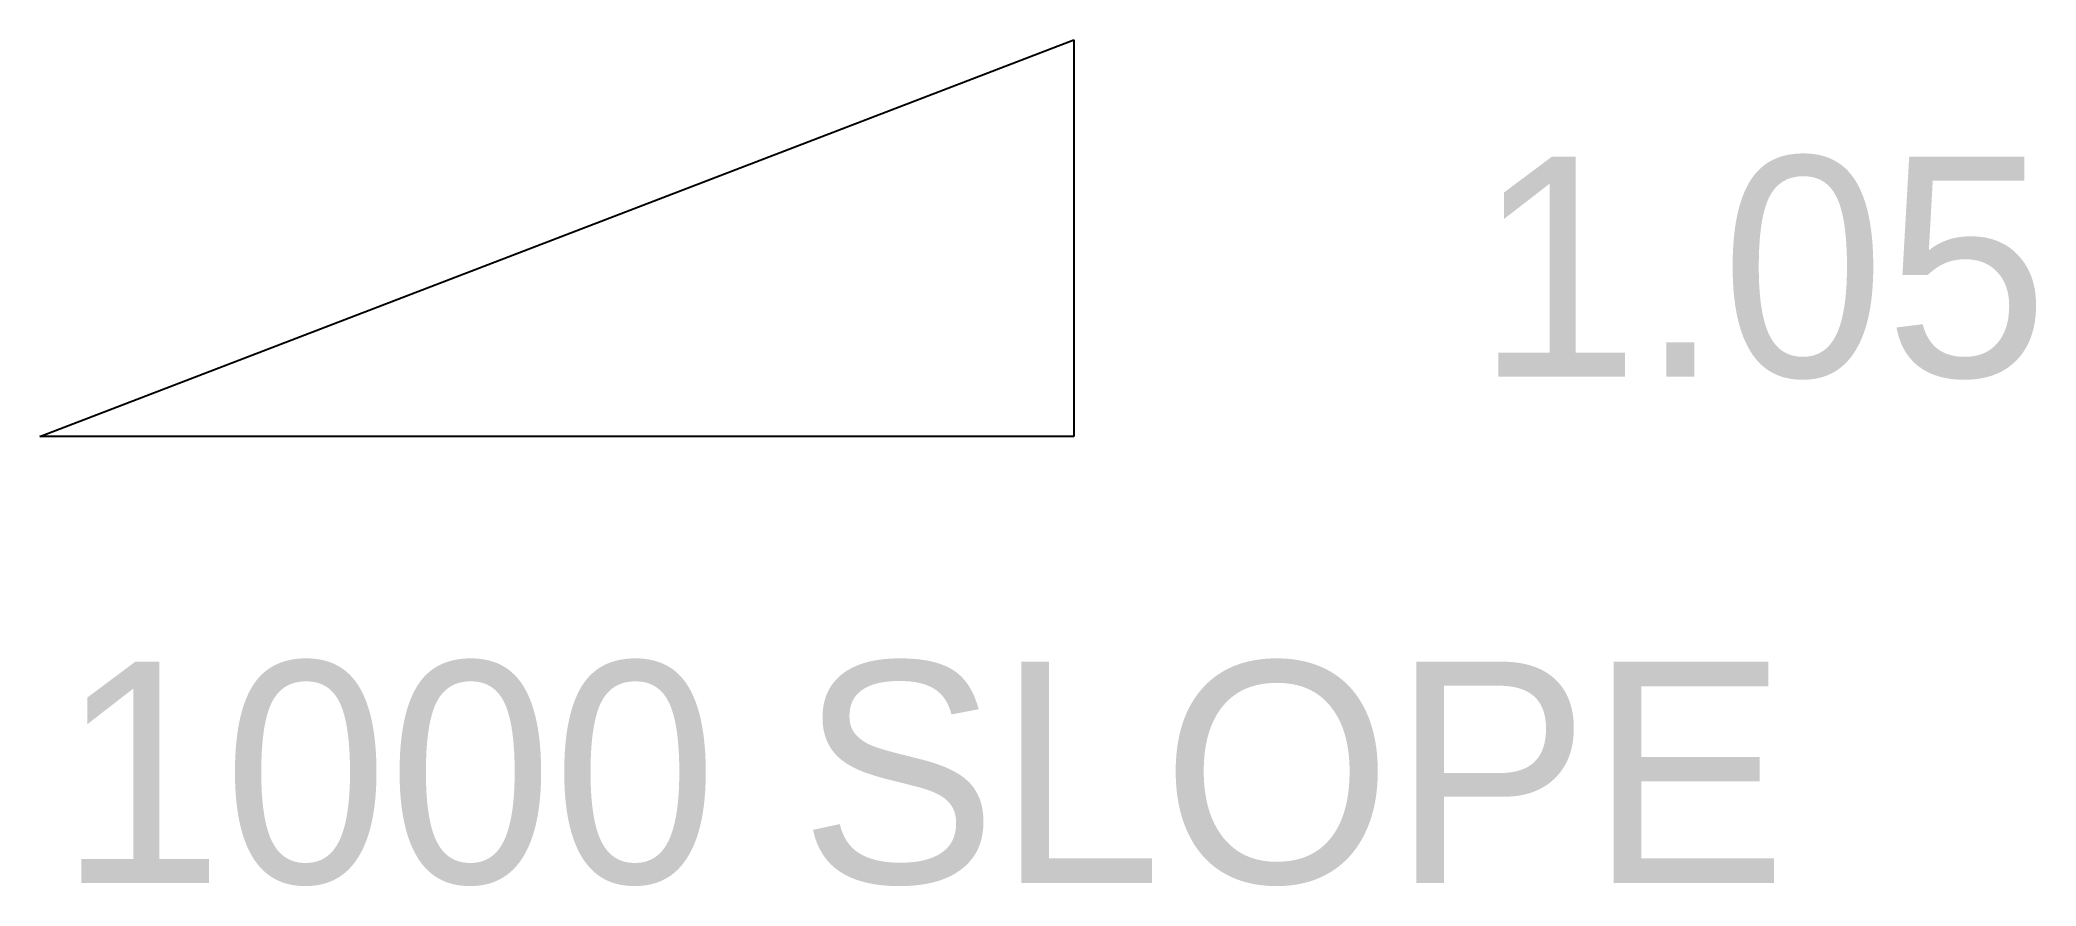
# Model space of a CAD drawing. Extents: x 16684.6 to 16706, y 4818.5 to 4827.6.
import ezdxf

# ---------------------------------------------------------------- set-up
doc = ezdxf.new("R2010")
doc.units = 0
doc.header["$LTSCALE"] = 240
doc.layers.add('2C', color=7, linetype='CONTINUOUS')

msp = doc.modelspace()

# ---------------------------------------------------------------- linework, layer by layer
at = {"layer": '2C', "color": 0}
for p, q in [((16684.564, 4823.32), (16695.686, 4827.587)), ((16695.686, 4827.587), (16695.686, 4823.32)), ((16695.686, 4823.32), (16684.564, 4823.32))]:
    msp.add_line(p, q, dxfattribs=at)

# ---------------------------------------------------------------- texts
for s, height, p in [('1.05', 2.3667, (16700.008, 4823.964)), ('1000 SLOPE', 2.3813, (16684.766, 4818.516))]:
    msp.add_text(s, height=height, dxfattribs=at).set_placement(p)

doc.saveas('drawing.dxf')
